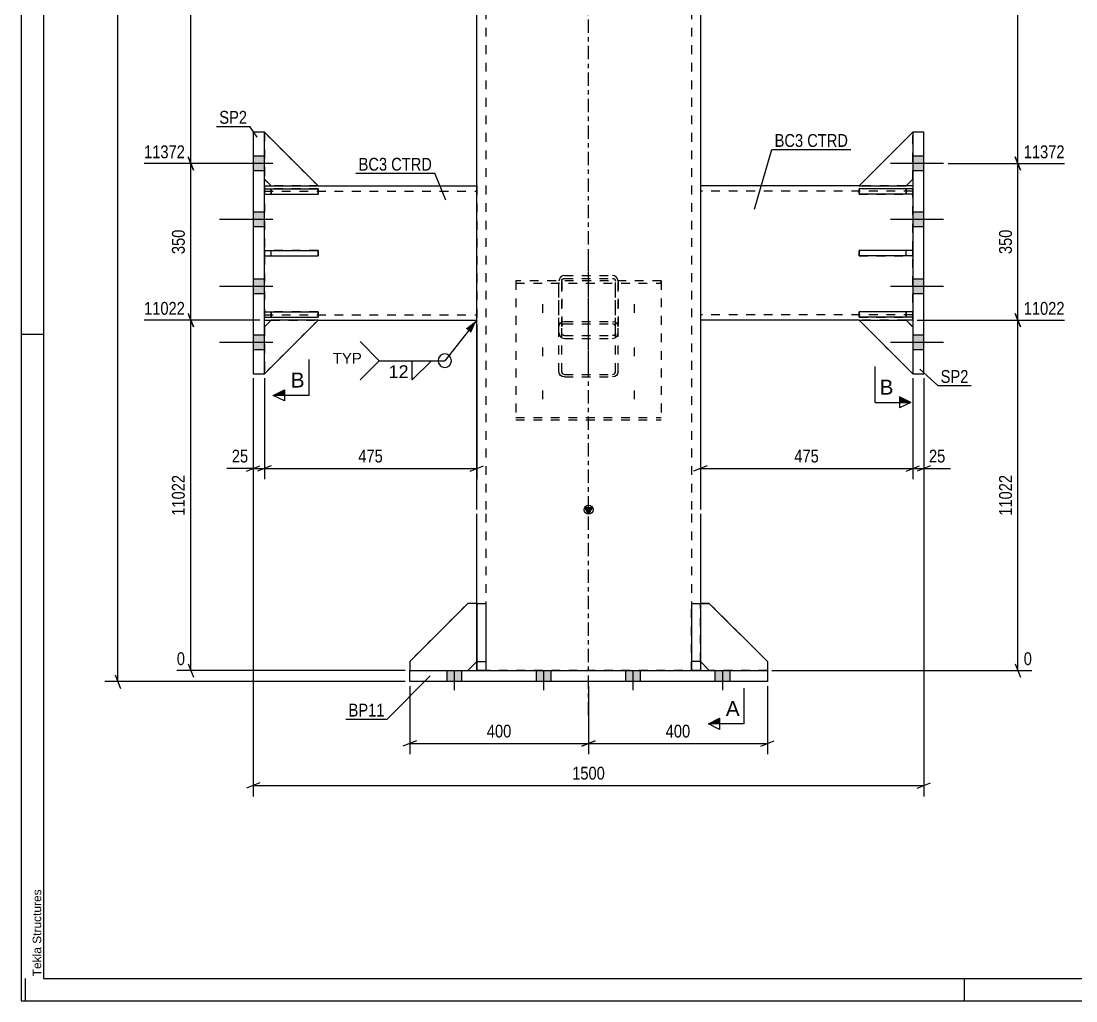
# Model space of a CAD drawing. Header units: millimetres. Extents: x 0 to 841, y 0 to 594.
# Drawn here: x 0 to 235.9, y 0 to 219 of the extents above; entities that cross this region are included whole.
import ezdxf

# ---------------------------------------------------------------- set-up
doc = ezdxf.new("R2010")
doc.units = ezdxf.units.MM
doc.linetypes.add('DXK_LINE_DOT2', pattern=[3.9198, 1.9599, -1.9599])
doc.linetypes.add('DXK_LINE_DOT3', pattern=[5.9187, 2.979, -0.9799, 0.9799, -0.9799])
doc.styles.add('Arial', font='ARIAL.TTF', dxfattribs={"height": 0.2})
doc.styles.add('Arial Narrow', font='ARIALN.TTF', dxfattribs={"height": 0.2})

# ---------------------------------------------------------------- blocks, each defined once
blk = doc.blocks.new('Unknown-681621213-15216')
at = {"color": 5, "linetype": 'Continuous'}
for p, q in [((0, 594), (0, 0)), ((5, 589), (5, 5)), ((5, 149), (0, 149)), ((1, 0), (1, 5)), ((5, 5), (836, 5)), ((211, 0), (211, 5)), ((0, 0), (841, 0))]:
    blk.add_line(p, q, dxfattribs=at)
at = {"color": 174, "linetype": 'Continuous', "style": 'Arial'}
blk.add_text('Tekla Structures', height=1.9102, rotation=90, dxfattribs=at).set_placement((4.5, 5.5))
blk = doc.blocks.new('Part-681621213-12265 - 12263')
at = {"color": 2, "linetype": 'Continuous'}
for p, q in [((187.4, 182.18), (151.9, 182.18)), ((199.4, 182.18), (197.9, 182.18)), ((187.4, 152.18), (151.9, 152.18)), ((199.4, 152.18), (197.9, 152.18))]:
    blk.add_line(p, q, dxfattribs=at)
at = {"color": 7, "linetype": 'DXK_LINE_DOT2'}
for p, q in [((151.9, 182.18), (151.9, 152.18)), ((197.9, 182.18), (187.4, 182.18)), ((199.4, 152.18), (199.4, 182.18)), ((199.4, 180.98), (151.9, 180.98)), ((199.4, 153.38), (151.9, 153.38)), ((197.9, 152.18), (187.4, 152.18))]:
    blk.add_line(p, q, dxfattribs=at)
blk = doc.blocks.new('Part-681621213-12316 - 12263')
at = {"color": 2, "linetype": 'Continuous'}
for p, q in [((99.9, 88.87), (86.9, 75.87)), ((101.9, 88.87), (99.9, 88.87)), ((86.9, 75.87), (86.9, 73.87)), ((99.9, 73.87), (101.9, 75.87))]:
    blk.add_line(p, q, dxfattribs=at)
at = {"color": 7, "linetype": 'DXK_LINE_DOT2'}
for p, q in [((101.9, 88.87), (101.9, 75.87)), ((86.9, 73.87), (99.9, 73.87))]:
    blk.add_line(p, q, dxfattribs=at)
blk = doc.blocks.new('Part-681621213-12266 - 12263')
at = {"color": 7, "linetype": 'DXK_LINE_DOT2'}
for p, q in [((149.9, 73.87), (149.9, 88.87)), ((149.9, 88.87), (151.9, 88.87)), ((151.9, 88.87), (151.9, 73.87)), ((151.9, 75.87), (149.9, 75.87)), ((151.9, 73.87), (149.9, 73.87))]:
    blk.add_line(p, q, dxfattribs=at)
blk = doc.blocks.new('Part-681621213-12267 - 12263')
at = {"color": 7, "linetype": 'DXK_LINE_DOT2'}
for p, q in [((151.9, 75.87), (151.9, 88.87)), ((151.9, 88.87), (153.9, 88.87)), ((153.9, 88.87), (166.9, 75.87)), ((153.9, 73.87), (151.9, 75.87)), ((166.9, 75.87), (166.9, 73.87)), ((166.9, 73.87), (153.9, 73.87))]:
    blk.add_line(p, q, dxfattribs=at)
blk = doc.blocks.new('Part-681621213-12269 - 12263')
at = {"color": 2, "linetype": 'Continuous'}
for p, q in [((54.4, 182.18), (55.9, 182.18)), ((66.4, 182.18), (101.9, 182.18)), ((54.4, 152.18), (55.9, 152.18)), ((66.4, 152.18), (101.9, 152.18))]:
    blk.add_line(p, q, dxfattribs=at)
at = {"color": 7, "linetype": 'DXK_LINE_DOT2'}
for p, q in [((54.4, 182.18), (54.4, 152.18)), ((55.9, 182.18), (66.4, 182.18)), ((101.9, 182.18), (101.9, 152.18)), ((54.4, 180.98), (101.9, 180.98)), ((54.4, 153.38), (101.9, 153.38)), ((55.9, 152.18), (66.4, 152.18))]:
    blk.add_line(p, q, dxfattribs=at)
blk = doc.blocks.new('Part-681621213-12270 - 12263')
at = {"color": 2, "linetype": 'Continuous'}
for p, q in [((201.9, 194.18), (199.4, 194.18)), ((199.4, 194.18), (199.4, 140.18)), ((201.9, 140.18), (201.9, 194.18)), ((199.4, 140.18), (201.9, 140.18))]:
    blk.add_line(p, q, dxfattribs=at)
blk = doc.blocks.new('Bolt-681621213-12341 - 12263')
at = {"linetype": 'Continuous'}
for points in [[(98.55, 73.87), (95.25, 73.87), (95.25, 71.37), (98.55, 71.37)], [(98.55, 73.87), (95.25, 73.87), (95.25, 71.37), (98.55, 71.37)], [(98.55, 73.87), (95.25, 73.87), (95.25, 71.37), (98.55, 71.37)], [(98.55, 73.87), (95.25, 73.87), (95.25, 71.37), (98.55, 71.37)], [(118.55, 73.87), (115.25, 73.87), (115.25, 71.37), (118.55, 71.37)], [(118.55, 73.87), (115.25, 73.87), (115.25, 71.37), (118.55, 71.37)], [(138.55, 73.87), (135.25, 73.87), (135.25, 71.37), (138.55, 71.37)], [(138.55, 73.87), (135.25, 73.87), (135.25, 71.37), (138.55, 71.37)], [(158.55, 73.87), (155.25, 73.87), (155.25, 71.37), (158.55, 71.37)], [(158.55, 73.87), (155.25, 73.87), (155.25, 71.37), (158.55, 71.37)], [(158.55, 73.87), (155.25, 73.87), (155.25, 71.37), (158.55, 71.37)], [(158.55, 73.87), (155.25, 73.87), (155.25, 71.37), (158.55, 71.37)]]:
    blk.add_hatch(color=1, dxfattribs=at).paths.add_polyline_path(points)
at = {"color": 1, "linetype": 'Continuous'}
for p, q in [((95.25, 71.37), (95.25, 73.87)), ((95.25, 71.37), (95.25, 73.87)), ((95.25, 71.37), (95.25, 73.87)), ((95.25, 71.37), (95.25, 73.87)), ((96.9, 69.47), (96.9, 73.87)), ((96.9, 69.47), (96.9, 73.87)), ((96.9, 69.47), (96.9, 73.87)), ((96.9, 69.47), (96.9, 73.87)), ((98.55, 71.37), (98.55, 73.87)), ((98.55, 71.37), (98.55, 73.87)), ((98.55, 71.37), (98.55, 73.87)), ((98.55, 71.37), (98.55, 73.87)), ((115.25, 71.37), (115.25, 73.87)), ((115.25, 71.37), (115.25, 73.87)), ((116.9, 69.47), (116.9, 73.87)), ((116.9, 69.47), (116.9, 73.87)), ((118.55, 71.37), (118.55, 73.87)), ((118.55, 71.37), (118.55, 73.87)), ((135.25, 71.37), (135.25, 73.87)), ((135.25, 71.37), (135.25, 73.87)), ((136.9, 69.47), (136.9, 73.87)), ((136.9, 69.47), (136.9, 73.87)), ((138.55, 71.37), (138.55, 73.87)), ((138.55, 71.37), (138.55, 73.87)), ((155.25, 71.37), (155.25, 73.87)), ((155.25, 71.37), (155.25, 73.87)), ((155.25, 71.37), (155.25, 73.87)), ((155.25, 71.37), (155.25, 73.87)), ((156.9, 69.47), (156.9, 73.87)), ((156.9, 69.47), (156.9, 73.87)), ((156.9, 69.47), (156.9, 73.87)), ((156.9, 69.47), (156.9, 73.87)), ((158.55, 71.37), (158.55, 73.87)), ((158.55, 71.37), (158.55, 73.87)), ((158.55, 71.37), (158.55, 73.87)), ((158.55, 71.37), (158.55, 73.87))]:
    blk.add_line(p, q, dxfattribs=at)
blk = doc.blocks.new('Part-681621213-12272 - 12263')
at = {"color": 2, "linetype": 'Continuous'}
for p, q in [((51.9, 194.18), (51.9, 140.18)), ((54.4, 194.18), (51.9, 194.18)), ((54.4, 140.18), (54.4, 194.18)), ((51.9, 140.18), (54.4, 140.18))]:
    blk.add_line(p, q, dxfattribs=at)
blk = doc.blocks.new('Bolt-681621213-12340 - 12263')
at = {"color": 1, "linetype": 'DXK_LINE_DOT2'}
for p, q in [((116.64, 153.78), (116.64, 156.61)), ((126.89, 153.78), (126.89, 156.61)), ((137.14, 153.78), (137.14, 156.61)), ((116.64, 144.14), (116.64, 146.98)), ((137.14, 144.14), (137.14, 146.98)), ((116.64, 134.51), (116.64, 137.35)), ((126.89, 134.51), (126.89, 137.35)), ((137.14, 134.51), (137.14, 137.35))]:
    blk.add_line(p, q, dxfattribs=at)
blk = doc.blocks.new('Part-681621213-12274 - 12263')
at = {"color": 2, "linetype": 'Continuous'}
for p, q in [((199.4, 167.78), (187.4, 167.78)), ((187.4, 166.58), (187.4, 167.78)), ((199.4, 167.78), (199.4, 166.58)), ((199.4, 166.58), (187.4, 166.58))]:
    blk.add_line(p, q, dxfattribs=at)
at = {"color": 7, "linetype": 'DXK_LINE_DOT2'}
blk.add_line((197.9, 166.58), (197.9, 167.78), dxfattribs=at)
blk = doc.blocks.new('Part-681621213-12275 - 12263')
at = {"color": 2, "linetype": 'Continuous'}
for p, q in [((199.4, 181.53), (187.4, 181.53)), ((187.4, 180.33), (187.4, 181.53)), ((199.4, 180.33), (187.4, 180.33)), ((199.4, 181.53), (199.4, 180.33))]:
    blk.add_line(p, q, dxfattribs=at)
at = {"color": 7, "linetype": 'DXK_LINE_DOT2'}
blk.add_line((197.9, 180.33), (197.9, 181.53), dxfattribs=at)
blk = doc.blocks.new('Bolt-681621213-12337 - 12263')
at = {"linetype": 'Continuous'}
for points in [[(51.9, 188.83), (51.9, 185.53), (54.4, 185.53), (54.4, 188.83)], [(51.9, 188.83), (51.9, 185.53), (54.4, 185.53), (54.4, 188.83)], [(51.9, 188.83), (51.9, 185.53), (54.4, 185.53), (54.4, 188.83)], [(51.9, 176.33), (51.9, 173.03), (54.4, 173.03), (54.4, 176.33)], [(51.9, 176.33), (51.9, 173.03), (54.4, 173.03), (54.4, 176.33)], [(51.9, 161.33), (51.9, 158.03), (54.4, 158.03), (54.4, 161.33)], [(51.9, 161.33), (51.9, 158.03), (54.4, 158.03), (54.4, 161.33)], [(51.9, 148.83), (51.9, 145.53), (54.4, 145.53), (54.4, 148.83)], [(51.9, 148.83), (51.9, 145.53), (54.4, 145.53), (54.4, 148.83)], [(51.9, 148.83), (51.9, 145.53), (54.4, 145.53), (54.4, 148.83)]]:
    blk.add_hatch(color=1, dxfattribs=at).paths.add_polyline_path(points)
at = {"color": 1, "linetype": 'Continuous'}
for p, q in [((54.4, 188.83), (51.9, 188.83)), ((54.4, 188.83), (51.9, 188.83)), ((54.4, 188.83), (51.9, 188.83)), ((56.3, 187.18), (44.4, 187.18)), ((56.3, 187.18), (44.4, 187.18)), ((56.3, 187.18), (44.4, 187.18)), ((54.4, 185.53), (51.9, 185.53)), ((54.4, 185.53), (51.9, 185.53)), ((54.4, 185.53), (51.9, 185.53)), ((56.3, 174.68), (44.4, 174.68)), ((56.3, 174.68), (44.4, 174.68)), ((54.4, 176.33), (51.9, 176.33)), ((54.4, 176.33), (51.9, 176.33)), ((54.4, 173.03), (51.9, 173.03)), ((54.4, 173.03), (51.9, 173.03)), ((54.4, 161.33), (51.9, 161.33)), ((54.4, 161.33), (51.9, 161.33)), ((56.3, 159.68), (44.4, 159.68)), ((56.3, 159.68), (44.4, 159.68)), ((54.4, 158.03), (51.9, 158.03)), ((54.4, 158.03), (51.9, 158.03)), ((54.4, 148.83), (51.9, 148.83)), ((54.4, 148.83), (51.9, 148.83)), ((54.4, 148.83), (51.9, 148.83)), ((56.3, 147.18), (44.4, 147.18)), ((56.3, 147.18), (44.4, 147.18)), ((56.3, 147.18), (44.4, 147.18)), ((54.4, 145.53), (51.9, 145.53)), ((54.4, 145.53), (51.9, 145.53)), ((54.4, 145.53), (51.9, 145.53))]:
    blk.add_line(p, q, dxfattribs=at)
blk = doc.blocks.new('Part-681621213-12276 - 12263')
at = {"color": 2, "linetype": 'Continuous'}
for p, q in [((199.4, 154.03), (187.4, 154.03)), ((187.4, 152.83), (187.4, 154.03)), ((199.4, 154.03), (199.4, 152.83)), ((199.4, 152.83), (187.4, 152.83))]:
    blk.add_line(p, q, dxfattribs=at)
at = {"color": 7, "linetype": 'DXK_LINE_DOT2'}
blk.add_line((197.9, 152.83), (197.9, 154.03), dxfattribs=at)
blk = doc.blocks.new('Part-681621213-12277 - 12263')
at = {"color": 7, "linetype": 'DXK_LINE_DOT2'}
for p, q in [((199.4, 167.78), (187.4, 167.78)), ((187.4, 167.78), (187.4, 166.58)), ((197.9, 166.58), (197.9, 167.78)), ((199.4, 166.58), (199.4, 167.78)), ((187.4, 166.58), (199.4, 166.58))]:
    blk.add_line(p, q, dxfattribs=at)
blk = doc.blocks.new('Part-681621213-12278 - 12263')
at = {"color": 7, "linetype": 'DXK_LINE_DOT2'}
for p, q in [((199.4, 181.53), (187.4, 181.53)), ((187.4, 181.53), (187.4, 180.33)), ((187.4, 180.33), (199.4, 180.33)), ((197.9, 181.53), (197.9, 180.33)), ((199.4, 180.33), (199.4, 181.53))]:
    blk.add_line(p, q, dxfattribs=at)
blk = doc.blocks.new('Part-681621213-12279 - 12263')
at = {"color": 7, "linetype": 'DXK_LINE_DOT2'}
for p, q in [((199.4, 154.03), (187.4, 154.03)), ((187.4, 154.03), (187.4, 152.83)), ((197.9, 154.03), (197.9, 152.83)), ((199.4, 152.83), (199.4, 154.03)), ((187.4, 152.83), (199.4, 152.83))]:
    blk.add_line(p, q, dxfattribs=at)
blk = doc.blocks.new('Part-681621213-12280 - 12263')
at = {"color": 7, "linetype": 'DXK_LINE_DOT2'}
for p, q in [((187.4, 152.18), (197.9, 152.18)), ((199.4, 140.18), (187.4, 152.18)), ((197.9, 152.18), (199.4, 150.68)), ((199.4, 150.68), (199.4, 140.18))]:
    blk.add_line(p, q, dxfattribs=at)
blk = doc.blocks.new('Part-681621213-12281 - 12263')
at = {"color": 2, "linetype": 'Continuous'}
for p, q in [((187.4, 152.18), (197.9, 152.18)), ((187.4, 152.18), (199.4, 140.18)), ((197.9, 152.18), (199.4, 150.68))]:
    blk.add_line(p, q, dxfattribs=at)
at = {"color": 7, "linetype": 'DXK_LINE_DOT2'}
blk.add_line((199.4, 150.68), (199.4, 140.18), dxfattribs=at)
blk = doc.blocks.new('Part-681621213-12282 - 12263')
at = {"color": 7, "linetype": 'DXK_LINE_DOT2'}
for p, q in [((199.4, 194.18), (187.4, 182.18)), ((199.4, 183.68), (199.4, 194.18)), ((187.4, 182.18), (197.9, 182.18)), ((197.9, 182.18), (199.4, 183.68))]:
    blk.add_line(p, q, dxfattribs=at)
blk = doc.blocks.new('Part-681621213-12283 - 12263')
at = {"color": 2, "linetype": 'Continuous'}
for p, q in [((199.4, 194.18), (187.4, 182.18)), ((187.4, 182.18), (197.9, 182.18)), ((197.9, 182.18), (199.4, 183.68))]:
    blk.add_line(p, q, dxfattribs=at)
at = {"color": 7, "linetype": 'DXK_LINE_DOT2'}
blk.add_line((199.4, 183.68), (199.4, 194.18), dxfattribs=at)
blk = doc.blocks.new('Part-681621213-12284 - 12263')
at = {"color": 7, "linetype": 'DXK_LINE_DOT2'}
for p, q in [((55.9, 152.18), (54.4, 150.68)), ((54.4, 140.18), (66.4, 152.18)), ((66.4, 152.18), (55.9, 152.18)), ((54.4, 150.68), (54.4, 140.18))]:
    blk.add_line(p, q, dxfattribs=at)
blk = doc.blocks.new('Part-681621213-12285 - 12263')
at = {"color": 2, "linetype": 'Continuous'}
for p, q in [((55.9, 152.18), (54.4, 150.68)), ((54.4, 140.18), (66.4, 152.18)), ((66.4, 152.18), (55.9, 152.18))]:
    blk.add_line(p, q, dxfattribs=at)
at = {"color": 7, "linetype": 'DXK_LINE_DOT2'}
blk.add_line((54.4, 150.68), (54.4, 140.18), dxfattribs=at)
blk = doc.blocks.new('Bolt-681621213-12335 - 12263')
at = {"linetype": 'Continuous'}
for points in [[(199.4, 188.83), (199.4, 185.53), (201.9, 185.53), (201.9, 188.83)], [(199.4, 188.83), (199.4, 185.53), (201.9, 185.53), (201.9, 188.83)], [(199.4, 188.83), (199.4, 185.53), (201.9, 185.53), (201.9, 188.83)], [(199.4, 176.33), (199.4, 173.03), (201.9, 173.03), (201.9, 176.33)], [(199.4, 176.33), (199.4, 173.03), (201.9, 173.03), (201.9, 176.33)], [(199.4, 161.33), (199.4, 158.03), (201.9, 158.03), (201.9, 161.33)], [(199.4, 161.33), (199.4, 158.03), (201.9, 158.03), (201.9, 161.33)], [(199.4, 148.83), (199.4, 145.53), (201.9, 145.53), (201.9, 148.83)], [(199.4, 148.83), (199.4, 145.53), (201.9, 145.53), (201.9, 148.83)], [(199.4, 148.83), (199.4, 145.53), (201.9, 145.53), (201.9, 148.83)]]:
    blk.add_hatch(color=1, dxfattribs=at).paths.add_polyline_path(points)
at = {"color": 1, "linetype": 'Continuous'}
for p, q in [((201.9, 188.83), (199.4, 188.83)), ((201.9, 188.83), (199.4, 188.83)), ((201.9, 188.83), (199.4, 188.83)), ((206.3, 187.18), (194.4, 187.18)), ((206.3, 187.18), (194.4, 187.18)), ((206.3, 187.18), (194.4, 187.18)), ((201.9, 185.53), (199.4, 185.53)), ((201.9, 185.53), (199.4, 185.53)), ((201.9, 185.53), (199.4, 185.53)), ((206.3, 174.68), (194.4, 174.68)), ((206.3, 174.68), (194.4, 174.68)), ((201.9, 176.33), (199.4, 176.33)), ((201.9, 176.33), (199.4, 176.33)), ((201.9, 173.03), (199.4, 173.03)), ((201.9, 173.03), (199.4, 173.03)), ((201.9, 161.33), (199.4, 161.33)), ((201.9, 161.33), (199.4, 161.33)), ((206.3, 159.68), (194.4, 159.68)), ((206.3, 159.68), (194.4, 159.68)), ((201.9, 158.03), (199.4, 158.03)), ((201.9, 158.03), (199.4, 158.03)), ((201.9, 148.83), (199.4, 148.83)), ((201.9, 148.83), (199.4, 148.83)), ((201.9, 148.83), (199.4, 148.83)), ((206.3, 147.18), (194.4, 147.18)), ((206.3, 147.18), (194.4, 147.18)), ((206.3, 147.18), (194.4, 147.18)), ((201.9, 145.53), (199.4, 145.53)), ((201.9, 145.53), (199.4, 145.53)), ((201.9, 145.53), (199.4, 145.53))]:
    blk.add_line(p, q, dxfattribs=at)
blk = doc.blocks.new('Part-681621213-12286 - 12263')
at = {"color": 7, "linetype": 'DXK_LINE_DOT2'}
for p, q in [((54.4, 183.68), (54.4, 194.18)), ((54.4, 194.18), (66.4, 182.18)), ((55.9, 182.18), (54.4, 183.68)), ((66.4, 182.18), (55.9, 182.18))]:
    blk.add_line(p, q, dxfattribs=at)
blk = doc.blocks.new('Part-681621213-12287 - 12263')
at = {"color": 2, "linetype": 'Continuous'}
for p, q in [((54.4, 194.18), (66.4, 182.18)), ((54.4, 183.68), (55.9, 182.18)), ((55.9, 182.18), (66.4, 182.18))]:
    blk.add_line(p, q, dxfattribs=at)
at = {"color": 7, "linetype": 'DXK_LINE_DOT2'}
blk.add_line((54.4, 194.18), (54.4, 183.68), dxfattribs=at)
blk = doc.blocks.new('Part-681621213-12288 - 12263')
at = {"color": 2, "linetype": 'Continuous'}
for p, q in [((54.4, 167.78), (66.4, 167.78)), ((54.4, 167.78), (54.4, 166.58)), ((66.4, 167.78), (66.4, 166.58)), ((54.4, 166.58), (66.4, 166.58))]:
    blk.add_line(p, q, dxfattribs=at)
at = {"color": 7, "linetype": 'DXK_LINE_DOT2'}
blk.add_line((55.9, 166.58), (55.9, 167.78), dxfattribs=at)
blk = doc.blocks.new('Part-681621213-12289 - 12263')
at = {"color": 2, "linetype": 'Continuous'}
for p, q in [((54.4, 181.53), (66.4, 181.53)), ((54.4, 181.53), (54.4, 180.33)), ((54.4, 180.33), (66.4, 180.33)), ((66.4, 181.53), (66.4, 180.33))]:
    blk.add_line(p, q, dxfattribs=at)
at = {"color": 7, "linetype": 'DXK_LINE_DOT2'}
blk.add_line((55.9, 180.33), (55.9, 181.53), dxfattribs=at)
blk = doc.blocks.new('Part-681621213-12290 - 12263')
at = {"color": 2, "linetype": 'Continuous'}
for p, q in [((54.4, 154.03), (66.4, 154.03)), ((54.4, 154.03), (54.4, 152.83)), ((66.4, 154.03), (66.4, 152.83)), ((54.4, 152.83), (66.4, 152.83))]:
    blk.add_line(p, q, dxfattribs=at)
at = {"color": 7, "linetype": 'DXK_LINE_DOT2'}
blk.add_line((55.9, 152.83), (55.9, 154.03), dxfattribs=at)
blk = doc.blocks.new('Part-681621213-12291 - 12263')
at = {"color": 7, "linetype": 'DXK_LINE_DOT2'}
for p, q in [((66.4, 167.78), (54.4, 167.78)), ((54.4, 167.78), (54.4, 166.58)), ((55.9, 166.58), (55.9, 167.78)), ((66.4, 166.58), (66.4, 167.78)), ((54.4, 166.58), (66.4, 166.58))]:
    blk.add_line(p, q, dxfattribs=at)
blk = doc.blocks.new('Part-681621213-12292 - 12263')
at = {"color": 7, "linetype": 'DXK_LINE_DOT2'}
for p, q in [((66.4, 181.53), (54.4, 181.53)), ((54.4, 181.53), (54.4, 180.33)), ((54.4, 180.33), (66.4, 180.33)), ((55.9, 181.53), (55.9, 180.33)), ((66.4, 180.33), (66.4, 181.53))]:
    blk.add_line(p, q, dxfattribs=at)
blk = doc.blocks.new('Part-681621213-12293 - 12263')
at = {"color": 7, "linetype": 'DXK_LINE_DOT2'}
for p, q in [((66.4, 154.03), (54.4, 154.03)), ((54.4, 154.03), (54.4, 152.83)), ((55.9, 154.03), (55.9, 152.83)), ((66.4, 152.83), (66.4, 154.03)), ((54.4, 152.83), (66.4, 152.83))]:
    blk.add_line(p, q, dxfattribs=at)
blk = doc.blocks.new('Part-681621213-12296 - 12263')
at = {"color": 7, "linetype": 'DXK_LINE_DOT3'}
blk.add_line((126.89, 142.26), (126.89, 167.64), dxfattribs=at)
at = {"color": 7, "linetype": 'DXK_LINE_DOT2'}
for p, q in [((120.38, 161.36), (120.29, 160.87)), ((120.29, 150.76), (120.29, 160.87)), ((120.29, 149.37), (120.29, 160.87)), ((120.89, 160.87), (120.94, 161.11)), ((120.89, 150.76), (120.89, 160.87)), ((120.89, 160.87), (120.89, 149.37)), ((120.94, 161.11), (121.07, 161.32)), ((121.49, 162.14), (121.03, 162.05)), ((121.07, 161.32), (121.26, 161.46)), ((121.26, 161.46), (121.49, 161.51)), ((121.49, 162.14), (132.29, 162.14)), ((121.49, 161.51), (132.29, 161.51)), ((132.75, 162.05), (132.29, 162.14)), ((132.29, 161.51), (132.52, 161.46)), ((132.52, 161.46), (132.72, 161.32)), ((132.72, 161.32), (132.85, 161.11)), ((132.85, 161.11), (132.89, 160.87)), ((132.89, 150.76), (132.89, 160.87)), ((132.89, 149.37), (132.89, 160.87)), ((133.49, 160.87), (133.4, 161.36)), ((133.49, 150.76), (133.49, 160.87)), ((133.49, 160.87), (133.49, 149.37)), ((120.29, 150.76), (120.38, 151.19)), ((120.38, 151.19), (120.64, 151.55)), ((120.64, 151.55), (121.03, 151.8)), ((120.94, 150.97), (120.89, 150.76)), ((121.07, 151.16), (120.94, 150.97)), ((121.03, 151.8), (121.49, 151.88)), ((121.26, 151.28), (121.07, 151.16)), ((121.49, 151.32), (121.26, 151.28)), ((121.49, 151.88), (132.29, 151.88)), ((121.49, 151.32), (132.29, 151.32)), ((132.29, 151.88), (132.75, 151.8)), ((132.52, 151.28), (132.29, 151.32)), ((132.72, 151.16), (132.52, 151.28)), ((132.85, 150.97), (132.72, 151.16)), ((132.75, 151.8), (133.14, 151.55)), ((132.89, 150.76), (132.85, 150.97)), ((133.14, 151.55), (133.4, 151.19)), ((133.4, 151.19), (133.49, 150.76)), ((120.29, 140.61), (120.29, 150.76)), ((120.29, 140.61), (120.29, 149.37)), ((120.29, 149.37), (120.38, 148.89)), ((120.89, 140.61), (120.89, 150.76)), ((120.89, 140.61), (120.89, 149.37)), ((120.94, 149.13), (120.89, 149.37)), ((121.07, 148.92), (120.94, 149.13)), ((121.26, 148.78), (121.07, 148.92)), ((121.49, 148.74), (121.26, 148.78)), ((121.49, 148.74), (132.29, 148.74)), ((132.52, 148.78), (132.29, 148.74)), ((132.72, 148.92), (132.52, 148.78)), ((132.85, 149.13), (132.72, 148.92)), ((132.89, 149.37), (132.85, 149.13)), ((132.89, 140.61), (132.89, 150.76)), ((132.89, 140.61), (132.89, 149.37)), ((133.4, 148.89), (133.49, 149.37)), ((133.49, 140.61), (133.49, 150.76)), ((133.49, 140.61), (133.49, 149.37)), ((121.03, 148.2), (121.49, 148.1)), ((121.49, 148.1), (132.29, 148.1)), ((132.29, 148.1), (132.75, 148.2)), ((120.38, 140.18), (120.29, 140.61)), ((120.64, 139.81), (120.38, 140.18)), ((121.03, 139.57), (120.64, 139.81)), ((120.89, 140.61), (120.94, 140.39)), ((120.94, 140.39), (121.07, 140.21)), ((121.49, 139.48), (121.03, 139.57)), ((121.07, 140.21), (121.26, 140.09)), ((121.26, 140.09), (121.49, 140.04)), ((121.49, 140.04), (132.29, 140.04)), ((121.49, 139.48), (132.29, 139.48)), ((132.29, 140.04), (132.52, 140.09)), ((132.75, 139.57), (132.29, 139.48)), ((132.52, 140.09), (132.72, 140.21)), ((132.72, 140.21), (132.85, 140.39)), ((133.14, 139.81), (132.75, 139.57)), ((132.85, 140.39), (132.89, 140.61)), ((133.4, 140.18), (133.14, 139.81)), ((133.49, 140.61), (133.4, 140.18))]:
    blk.add_line(p, q, dxfattribs=at)
for centre, start, end in [((121.54, 160.92), 114.3199, 159.2417), ((132.24, 160.92), 20.7583, 65.68), ((121.54, 149.33), 200.7583, 245.68), ((132.24, 149.33), 294.3199, 339.2417)]:
    blk.add_arc(centre, 1.24, start, end, dxfattribs=at)
blk = doc.blocks.new('Part-681621213-12298 - 12263')
at = {"color": 7, "linetype": 'DXK_LINE_DOT2'}
for p, q in [((143.14, 160.95), (110.64, 160.95)), ((110.64, 160.95), (110.64, 160.41)), ((110.64, 160.95), (110.64, 129.87)), ((110.64, 160.41), (143.14, 160.41)), ((143.14, 160.41), (143.14, 160.95)), ((143.14, 160.95), (143.14, 129.87)), ((110.64, 130.41), (143.14, 130.41)), ((110.64, 129.87), (143.14, 129.87))]:
    blk.add_line(p, q, dxfattribs=at)
blk = doc.blocks.new('Part-681621213-12311 - 12263')
at = {"color": 2, "linetype": 'Continuous'}
for p, q in [((149.9, 88.87), (149.9, 73.87)), ((149.9, 88.87), (151.9, 88.87)), ((151.9, 88.87), (151.9, 73.87)), ((151.9, 75.87), (149.9, 75.87)), ((149.9, 73.87), (151.9, 73.87))]:
    blk.add_line(p, q, dxfattribs=at)
blk = doc.blocks.new('Part-681621213-12312 - 12263')
at = {"color": 2, "linetype": 'Continuous'}
for p, q in [((153.9, 88.87), (151.9, 88.87)), ((166.9, 75.87), (153.9, 88.87)), ((153.9, 73.87), (151.9, 75.87)), ((166.9, 75.87), (166.9, 73.87))]:
    blk.add_line(p, q, dxfattribs=at)
at = {"color": 7, "linetype": 'DXK_LINE_DOT2'}
for p, q in [((151.9, 75.87), (151.9, 88.87)), ((166.9, 73.87), (153.9, 73.87))]:
    blk.add_line(p, q, dxfattribs=at)
blk = doc.blocks.new('Part-681621213-12313 - 12263')
at = {"color": 7, "linetype": 'DXK_LINE_DOT2'}
for p, q in [((101.9, 73.87), (101.9, 88.87)), ((101.9, 88.87), (103.9, 88.87)), ((103.9, 88.87), (103.9, 73.87)), ((101.9, 75.87), (103.9, 75.87)), ((103.9, 73.87), (101.9, 73.87))]:
    blk.add_line(p, q, dxfattribs=at)
blk = doc.blocks.new('Part-681621213-12314 - 12263')
at = {"color": 7, "linetype": 'DXK_LINE_DOT2'}
for p, q in [((99.9, 88.87), (86.9, 75.87)), ((101.9, 88.87), (99.9, 88.87)), ((101.9, 75.87), (101.9, 88.87)), ((86.9, 75.87), (86.9, 73.87)), ((99.9, 73.87), (101.9, 75.87)), ((86.9, 73.87), (99.9, 73.87))]:
    blk.add_line(p, q, dxfattribs=at)
blk = doc.blocks.new('Part-681621213-12315 - 12263')
at = {"color": 2, "linetype": 'Continuous'}
for p, q in [((101.9, 88.87), (101.9, 73.87)), ((101.9, 88.87), (103.9, 88.87)), ((103.9, 88.87), (103.9, 73.87)), ((101.9, 75.87), (103.9, 75.87)), ((101.9, 73.87), (103.9, 73.87))]:
    blk.add_line(p, q, dxfattribs=at)
blk = doc.blocks.new('Part-681621213-12317 - 12263')
at = {"color": 2, "linetype": 'Continuous'}
for p, q in [((86.9, 71.37), (86.9, 73.87)), ((86.9, 73.87), (166.9, 73.87)), ((166.9, 73.87), (166.9, 71.37)), ((166.9, 71.37), (86.9, 71.37))]:
    blk.add_line(p, q, dxfattribs=at)
blk = doc.blocks.new('Part-681621213-12318 - 12263')
at = {"linetype": 'Continuous'}
blk.add_hatch(color=2, dxfattribs=at).paths.add_polyline_path([(126.9, 108.89), (126.1, 110.29), (127.7, 110.29)])
at = {"color": 7, "linetype": 'DXK_LINE_DOT3'}
for p, q in [((126.9, 109.87), (126.9, 513.68)), ((126.9, 63.87), (126.9, 108.87))]:
    blk.add_line(p, q, dxfattribs=at)
at = {"color": 2, "linetype": 'Continuous'}
for p, q in [((101.9, 109.87), (101.9, 503.68)), ((151.9, 503.68), (151.9, 109.87)), ((101.9, 88.87), (101.9, 108.87)), ((126.9, 108.89), (126.1, 110.29)), ((126.1, 110.29), (127.7, 110.29)), ((127.7, 110.29), (126.9, 108.89)), ((151.9, 108.87), (151.9, 88.87))]:
    blk.add_line(p, q, dxfattribs=at)
at = {"color": 7, "linetype": 'DXK_LINE_DOT2'}
for p, q in [((103.9, 503.68), (103.9, 109.87)), ((149.9, 503.68), (149.9, 109.87)), ((103.9, 108.87), (103.9, 73.87)), ((149.9, 108.87), (149.9, 73.87)), ((101.9, 88.87), (101.9, 73.87)), ((151.9, 88.87), (151.9, 73.87)), ((151.9, 73.87), (101.9, 73.87))]:
    blk.add_line(p, q, dxfattribs=at)
at = {"color": 2, "linetype": 'Continuous'}
blk.add_circle((126.9, 109.79), 1, dxfattribs=at)
blk = doc.blocks.new('StraightDimension-681621213-26009 - 12263')
at = {"color": 7, "linetype": 'Continuous'}
for p, q in [((151.9, 151.18), (151.9, 116.61)), ((199.4, 139.18), (199.4, 116.61)), ((153.4, 119.61), (150.4, 118.41)), ((151.9, 119.01), (199.4, 119.01)), ((197.9, 118.41), (200.9, 119.61))]:
    blk.add_line(p, q, dxfattribs=at)
at = {"color": 0}
blk.add_wipeout([(178.99, 119.76), (178.99, 123.96), (172.31, 123.96), (172.31, 119.76)], dxfattribs=at)
at = {"color": 3, "style": 'Arial Narrow'}
blk.add_text('475', height=2.863, dxfattribs=at).set_placement((172.91, 120.36))
blk = doc.blocks.new('StraightDimension-681621213-19967 - 12263')
at = {"color": 7, "linetype": 'Continuous'}
for p, q in [((126.9, 70.37), (126.9, 55.13)), ((166.9, 70.37), (166.9, 55.13)), ((128.4, 58.13), (125.4, 56.93)), ((126.9, 57.53), (166.9, 57.53)), ((165.4, 56.93), (168.4, 58.13))]:
    blk.add_line(p, q, dxfattribs=at)
at = {"color": 0}
blk.add_wipeout([(150.24, 58.28), (150.24, 62.48), (143.55, 62.48), (143.55, 58.28)], dxfattribs=at)
at = {"color": 3, "style": 'Arial Narrow'}
blk.add_text('400', height=2.863, dxfattribs=at).set_placement((144.15, 58.88))
blk = doc.blocks.new('StraightDimension-681621213-19968 - 12263')
at = {"color": 7, "linetype": 'Continuous'}
for p, q in [((86.9, 70.37), (86.9, 55.13)), ((126.9, 70.37), (126.9, 55.13)), ((88.4, 58.13), (85.4, 56.93)), ((86.9, 57.53), (126.9, 57.53)), ((125.4, 56.93), (128.4, 58.13))]:
    blk.add_line(p, q, dxfattribs=at)
at = {"color": 0}
blk.add_wipeout([(110.24, 58.28), (110.24, 62.48), (103.55, 62.48), (103.55, 58.28)], dxfattribs=at)
at = {"color": 3, "style": 'Arial Narrow'}
blk.add_text('400', height=2.863, dxfattribs=at).set_placement((104.15, 58.88))
blk = doc.blocks.new('StraightDimension-681621213-19790 - 12263')
at = {"color": 7, "linetype": 'Continuous'}
for p, q in [((51.9, 139.18), (51.9, 45.72)), ((201.9, 138.48), (201.9, 45.72)), ((53.4, 48.72), (50.4, 47.52)), ((51.9, 48.12), (201.9, 48.12)), ((200.4, 47.52), (203.4, 48.72))]:
    blk.add_line(p, q, dxfattribs=at)
at = {"color": 0}
blk.add_wipeout([(131.16, 48.87), (131.16, 53.07), (122.64, 53.07), (122.64, 48.87)], dxfattribs=at)
at = {"color": 3, "style": 'Arial Narrow'}
blk.add_text('1500', height=2.863, dxfattribs=at).set_placement((123.24, 49.47))
blk = doc.blocks.new('StraightDimension-681621213-26008 - 12263')
at = {"color": 7, "linetype": 'Continuous'}
for p, q in [((199.4, 139.18), (199.4, 116.61)), ((201.9, 139.18), (201.9, 116.61)), ((197.9, 118.41), (200.9, 119.61)), ((199.4, 119.01), (201.9, 119.01)), ((203.4, 119.61), (200.4, 118.41))]:
    blk.add_line(p, q, dxfattribs=at)
at = {"color": 0}
blk.add_wipeout([(207.28, 119.76), (207.28, 123.96), (202.43, 123.96), (202.43, 119.76)], dxfattribs=at)
at = {"color": 7, "linetype": 'Continuous'}
blk.add_line((201.9, 119.01), (207.81, 119.01), dxfattribs=at)
blk.add_line((201.9, 119.01), (207.81, 119.01), dxfattribs=at)
at = {"color": 3, "style": 'Arial Narrow'}
blk.add_text('25', height=2.863, dxfattribs=at).set_placement((203.03, 120.36))
blk = doc.blocks.new('StraightDimension-681621213-26011 - 12263')
at = {"color": 7, "linetype": 'Continuous'}
for p, q in [((101.9, 151.18), (101.9, 116.61)), ((54.4, 139.18), (54.4, 116.61)), ((55.9, 119.61), (52.9, 118.41)), ((54.4, 119.01), (101.9, 119.01)), ((100.4, 118.41), (103.4, 119.61))]:
    blk.add_line(p, q, dxfattribs=at)
at = {"color": 0}
blk.add_wipeout([(81.49, 119.76), (81.49, 123.96), (74.81, 123.96), (74.81, 119.76)], dxfattribs=at)
at = {"color": 3, "style": 'Arial Narrow'}
blk.add_text('475', height=2.863, dxfattribs=at).set_placement((75.41, 120.36))
blk = doc.blocks.new('StraightDimension-681621213-26012 - 12263')
at = {"color": 7, "linetype": 'Continuous'}
for p, q in [((51.9, 139.18), (51.9, 116.61)), ((54.4, 139.18), (54.4, 116.61)), ((50.4, 118.41), (53.4, 119.61)), ((51.9, 119.01), (54.4, 119.01)), ((55.9, 119.61), (52.9, 118.41))]:
    blk.add_line(p, q, dxfattribs=at)
at = {"color": 0}
blk.add_wipeout([(51.38, 119.76), (51.38, 123.96), (46.52, 123.96), (46.52, 119.76)], dxfattribs=at)
at = {"color": 7, "linetype": 'Continuous'}
blk.add_line((51.9, 119.01), (45.99, 119.01), dxfattribs=at)
blk.add_line((51.9, 119.01), (45.99, 119.01), dxfattribs=at)
at = {"color": 3, "style": 'Arial Narrow'}
blk.add_text('25', height=2.863, dxfattribs=at).set_placement((47.12, 120.36))
blk = doc.blocks.new('StraightDimension-681621213-45465 - 12263')
at = {"color": 7, "linetype": 'Continuous'}
for p, q in [((37.95, 187.18), (37.95, 471.18)), ((45.9, 187.18), (27.5, 187.18)), ((37.35, 188.68), (38.55, 185.68))]:
    blk.add_line(p, q, dxfattribs=at)
blk = doc.blocks.new('StraightDimension-681621213-45466 - 12263')
at = {"color": 7, "linetype": 'Continuous'}
for p, q in [((45.9, 187.18), (27.5, 187.18)), ((38.55, 185.68), (37.35, 188.68)), ((37.95, 152.18), (37.95, 187.18)), ((37.35, 153.68), (38.55, 150.68)), ((53.4, 152.18), (27.5, 152.18))]:
    blk.add_line(p, q, dxfattribs=at)
at = {"color": 0, "linetype": 'Continuous'}
blk.add_wipeout([(37.25, 187.78), (37.25, 191.98), (26.9, 191.98), (26.9, 187.78)], dxfattribs=at)
at = {"color": 0}
blk.add_wipeout([(37.2, 173.03), (33, 173.03), (33, 166.34), (37.2, 166.34)], dxfattribs=at)
at = {"color": 3, "linetype": 'Continuous', "style": 'Arial Narrow'}
blk.add_text('11372', height=2.863, dxfattribs=at).set_placement((27.5, 188.38))
at = {"color": 3, "style": 'Arial Narrow'}
blk.add_text('350', height=2.863, rotation=90.0002, dxfattribs=at).set_placement((36.6, 166.94))
blk = doc.blocks.new('StraightDimension-681621213-45467 - 12263')
at = {"color": 7, "linetype": 'Continuous'}
for p, q in [((38.55, 150.68), (37.35, 153.68)), ((53.4, 152.18), (27.5, 152.18)), ((37.95, 73.87), (37.95, 152.18)), ((85.9, 73.87), (34.82, 73.87)), ((37.35, 75.37), (38.55, 72.37))]:
    blk.add_line(p, q, dxfattribs=at)
at = {"color": 0, "linetype": 'Continuous'}
for points in [[(37.25, 152.78), (37.25, 156.98), (26.9, 156.98), (26.9, 152.78)], [(37.25, 74.47), (37.25, 78.67), (34.22, 78.67), (34.22, 74.47)]]:
    blk.add_wipeout(points, dxfattribs=at)
at = {"color": 0}
blk.add_wipeout([(37.2, 118.19), (33, 118.19), (33, 107.85), (37.2, 107.85)], dxfattribs=at)
at = {"color": 3, "linetype": 'Continuous', "style": 'Arial Narrow'}
for s, height, p in [('11022', 2.863, (27.5, 153.38)), ('0', 2.86, (34.82, 75.07))]:
    blk.add_text(s, height=height, dxfattribs=at).set_placement(p)
at = {"color": 3, "style": 'Arial Narrow'}
blk.add_text('11022', height=2.863, rotation=90.0002, dxfattribs=at).set_placement((36.6, 108.45))
blk = doc.blocks.new('StraightDimension-681621213-45581 - 12263')
at = {"color": 7, "linetype": 'Continuous'}
for p, q in [((222.92, 187.18), (222.92, 471.18)), ((207.3, 187.18), (233.36, 187.18)), ((222.32, 188.68), (223.52, 185.68))]:
    blk.add_line(p, q, dxfattribs=at)
blk = doc.blocks.new('StraightDimension-681621213-45582 - 12263')
at = {"color": 7, "linetype": 'Continuous'}
for p, q in [((207.3, 187.18), (233.36, 187.18)), ((223.52, 185.68), (222.32, 188.68)), ((222.92, 152.18), (222.92, 187.18)), ((222.32, 153.68), (223.52, 150.68)), ((200.4, 152.18), (233.36, 152.18))]:
    blk.add_line(p, q, dxfattribs=at)
at = {"color": 0, "linetype": 'Continuous'}
blk.add_wipeout([(233.96, 187.78), (233.96, 191.98), (223.62, 191.98), (223.62, 187.78)], dxfattribs=at)
at = {"color": 0}
blk.add_wipeout([(222.17, 173.03), (217.97, 173.03), (217.97, 166.34), (222.17, 166.34)], dxfattribs=at)
at = {"color": 3, "linetype": 'Continuous', "style": 'Arial Narrow'}
blk.add_text('11372', height=2.863, dxfattribs=at).set_placement((224.22, 188.38))
at = {"color": 3, "style": 'Arial Narrow'}
blk.add_text('350', height=2.863, rotation=90.0002, dxfattribs=at).set_placement((221.57, 166.94))
blk = doc.blocks.new('StraightDimension-681621213-45583 - 12263')
at = {"color": 7, "linetype": 'Continuous'}
for p, q in [((223.52, 150.68), (222.32, 153.68)), ((200.4, 152.18), (233.36, 152.18)), ((222.92, 73.87), (222.92, 152.18)), ((167.9, 73.87), (226.04, 73.87)), ((222.32, 75.37), (223.52, 72.37))]:
    blk.add_line(p, q, dxfattribs=at)
at = {"color": 0, "linetype": 'Continuous'}
for points in [[(233.96, 152.78), (233.96, 156.98), (223.62, 156.98), (223.62, 152.78)], [(226.64, 74.47), (226.64, 78.67), (223.62, 78.67), (223.62, 74.47)]]:
    blk.add_wipeout(points, dxfattribs=at)
at = {"color": 0}
blk.add_wipeout([(222.17, 118.19), (217.97, 118.19), (217.97, 107.85), (222.17, 107.85)], dxfattribs=at)
at = {"color": 3, "linetype": 'Continuous', "style": 'Arial Narrow'}
for s, height, p in [('11022', 2.863, (224.22, 153.38)), ('0', 2.86, (224.22, 75.07))]:
    blk.add_text(s, height=height, dxfattribs=at).set_placement(p)
at = {"color": 3, "style": 'Arial Narrow'}
blk.add_text('11022', height=2.863, rotation=90.0002, dxfattribs=at).set_placement((221.57, 108.45))
blk = doc.blocks.new('StraightDimension-681621213-45794 - 12263')
at = {"color": 7, "linetype": 'Continuous'}
for p, q in [((21.6, 71.37), (21.6, 544.82)), ((85.9, 71.37), (18.75, 71.37)), ((21, 72.87), (22.2, 69.87))]:
    blk.add_line(p, q, dxfattribs=at)
blk = doc.blocks.new('Mark-681621213-13646 - 12263')
at = {"color": 0}
blk.add_wipeout([(81.27, 63.57), (81.27, 66.57), (73.23, 66.57), (73.23, 63.57)], dxfattribs=at)
blk.add_wipeout([(81.27, 63.57), (81.27, 66.57), (73.23, 66.57), (73.23, 63.57)], dxfattribs=at)
at = {"color": 30, "linetype": 'Continuous'}
for p in [(91.48, 72.66), (72.63, 62.97)]:
    blk.add_line(p, (81.87, 62.97), dxfattribs=at)
at = {"color": 3, "style": 'Arial Narrow'}
blk.add_text('BP11', height=2.863, dxfattribs=at).set_placement((73.23, 63.57))
blk = doc.blocks.new('Mark-681621213-13655 - 12263')
at = {"color": 0}
blk.add_wipeout([(174.9, 190.91), (174.9, 193.91), (168.51, 193.91), (168.51, 190.91)], dxfattribs=at)
blk.add_wipeout([(174.9, 190.91), (174.9, 193.91), (168.51, 193.91), (168.51, 190.91)], dxfattribs=at)
at = {"color": 30, "linetype": 'Continuous'}
blk.add_line((164.02, 177.01), (167.91, 190.31), dxfattribs=at)
at = {"color": 0}
blk.add_wipeout([(184.93, 190.91), (184.93, 193.91), (175.8, 193.91), (175.8, 190.91)], dxfattribs=at)
blk.add_wipeout([(184.93, 190.91), (184.93, 193.91), (175.8, 193.91), (175.8, 190.91)], dxfattribs=at)
at = {"color": 30, "linetype": 'Continuous'}
blk.add_line((167.91, 190.31), (185.53, 190.31), dxfattribs=at)
at = {"color": 3, "style": 'Arial Narrow'}
for s, p in [('BC3', (168.51, 190.91)), ('CTRD', (175.8, 190.91))]:
    blk.add_text(s, height=2.863, dxfattribs=at).set_placement(p)
blk = doc.blocks.new('Mark-681621213-13658 - 12263')
at = {"color": 0}
blk.add_wipeout([(81.86, 185.6), (81.86, 188.6), (75.47, 188.6), (75.47, 185.6)], dxfattribs=at)
blk.add_wipeout([(81.86, 185.6), (81.86, 188.6), (75.47, 188.6), (75.47, 185.6)], dxfattribs=at)
blk.add_wipeout([(91.89, 185.6), (91.89, 188.6), (82.76, 188.6), (82.76, 185.6)], dxfattribs=at)
blk.add_wipeout([(91.89, 185.6), (91.89, 188.6), (82.76, 188.6), (82.76, 185.6)], dxfattribs=at)
at = {"color": 30, "linetype": 'Continuous'}
for p in [(74.87, 185), (94.98, 179.03)]:
    blk.add_line(p, (92.49, 185), dxfattribs=at)
at = {"color": 3, "style": 'Arial Narrow'}
for s, p in [('BC3', (75.47, 185.6)), ('CTRD', (82.76, 185.6))]:
    blk.add_text(s, height=2.863, dxfattribs=at).set_placement(p)
blk = doc.blocks.new('Mark-681621213-19755 - 12263')
at = {"color": 0}
blk.add_wipeout([(211.85, 138.15), (211.85, 141.15), (205.64, 141.15), (205.64, 138.15)], dxfattribs=at)
blk.add_wipeout([(211.85, 138.15), (211.85, 141.15), (205.64, 141.15), (205.64, 138.15)], dxfattribs=at)
at = {"color": 30, "linetype": 'Continuous'}
for p, q in [((200.97, 141.24), (205.04, 137.55)), ((205.04, 137.55), (212.45, 137.55))]:
    blk.add_line(p, q, dxfattribs=at)
at = {"color": 3, "style": 'Arial Narrow'}
blk.add_text('SP2', height=2.863, dxfattribs=at).set_placement((205.64, 138.15))
blk = doc.blocks.new('Mark-681621213-19758 - 12263')
at = {"color": 0}
blk.add_wipeout([(50.53, 196.09), (50.53, 199.09), (44.32, 199.09), (44.32, 196.09)], dxfattribs=at)
blk.add_wipeout([(50.53, 196.09), (50.53, 199.09), (44.32, 199.09), (44.32, 196.09)], dxfattribs=at)
at = {"color": 30, "linetype": 'Continuous'}
for p in [(43.72, 195.49), (52.79, 193.08)]:
    blk.add_line(p, (51.13, 195.49), dxfattribs=at)
at = {"color": 3, "style": 'Arial Narrow'}
blk.add_text('SP2', height=2.863, dxfattribs=at).set_placement((44.32, 196.09))
blk = doc.blocks.new('SectionMark-681621213-29097 - 12263')
at = {"linetype": 'Continuous'}
blk.add_hatch(color=6, dxfattribs=at).paths.add_polyline_path([(58.9, 136.62), (58.9, 135.37), (56.4, 135.37)])
at = {"color": 6, "linetype": 'Continuous'}
for p, q in [((56.4, 135.37), (58.9, 136.62)), ((64.4, 135.37), (56.4, 135.37)), ((58.9, 134.12), (56.4, 135.37)), ((58.9, 136.62), (58.9, 134.12))]:
    blk.add_line(p, q, dxfattribs=at)
at = {"color": 0, "linetype": 'Continuous'}
blk.add_wipeout([(63.4, 137.12), (63.4, 140.62), (60.29, 140.62), (60.29, 137.12)], dxfattribs=at)
at = {"color": 6, "linetype": 'Continuous'}
blk.add_line((64.4, 135.37), (64.4, 143.37), dxfattribs=at)
at = {"color": 3, "linetype": 'Continuous', "style": 'Arial'}
blk.add_text('B', height=3.34, dxfattribs=at).set_placement((60.29, 137.12))
blk = doc.blocks.new('SectionMark-681621213-30115 - 12263')
at = {"linetype": 'Continuous'}
blk.add_hatch(color=6, dxfattribs=at).paths.add_polyline_path([(196.47, 133.79), (196.47, 135.04), (198.97, 133.79)])
at = {"color": 6, "linetype": 'Continuous'}
for p, q in [((198.97, 133.79), (196.47, 135.04)), ((196.47, 135.04), (196.47, 132.54)), ((190.97, 133.79), (198.97, 133.79)), ((198.97, 133.79), (196.47, 132.54))]:
    blk.add_line(p, q, dxfattribs=at)
at = {"color": 0, "linetype": 'Continuous'}
blk.add_wipeout([(195.08, 135.54), (195.08, 139.04), (191.97, 139.04), (191.97, 135.54)], dxfattribs=at)
at = {"color": 6, "linetype": 'Continuous'}
blk.add_line((190.97, 133.79), (190.97, 141.79), dxfattribs=at)
at = {"color": 3, "linetype": 'Continuous', "style": 'Arial'}
blk.add_text('B', height=3.34, dxfattribs=at).set_placement((191.97, 135.54))
blk = doc.blocks.new('SectionMark-681621213-31969 - 12263')
at = {"linetype": 'Continuous'}
blk.add_hatch(color=6, dxfattribs=at).paths.add_polyline_path([(156.2, 63.17), (156.2, 61.92), (153.7, 61.92)])
at = {"color": 6, "linetype": 'Continuous'}
for p, q in [((153.7, 61.92), (156.2, 63.17)), ((161.7, 61.92), (153.7, 61.92)), ((156.2, 60.67), (153.7, 61.92)), ((156.2, 63.17), (156.2, 60.67))]:
    blk.add_line(p, q, dxfattribs=at)
at = {"color": 0, "linetype": 'Continuous'}
blk.add_wipeout([(160.7, 63.67), (160.7, 67.17), (157.59, 67.17), (157.59, 63.67)], dxfattribs=at)
at = {"color": 6, "linetype": 'Continuous'}
blk.add_line((161.7, 61.92), (161.7, 69.92), dxfattribs=at)
at = {"color": 3, "linetype": 'Continuous', "style": 'Arial'}
blk.add_text('A', height=3.34, rotation=-0.0115, dxfattribs=at).set_placement((157.59, 63.67))
blk = doc.blocks.new('WeldMark-681621213-33284 - 12263')
at = {"linetype": 'Continuous'}
blk.add_hatch(color=30, dxfattribs=at).paths.add_polyline_path([(99.45, 150.3), (101.9, 152.18), (100.63, 149.37)])
at = {"color": 30, "linetype": 'Continuous'}
blk.add_line((101.9, 152.18), (94.74, 143.12), dxfattribs=at)
at = {"color": 3, "linetype": 'Continuous'}
for q in [(75.8, 147.41), (75.8, 138.84)]:
    blk.add_line((80.09, 143.12), q, dxfattribs=at)
for start, end in [(90, 270), (270, 90)]:
    blk.add_arc((94.74, 143.12), 1.5, start, end, dxfattribs=at)
at = {"color": 0}
blk.add_wipeout([(86.84, 139.02), (86.84, 142.42), (81.99, 142.42), (81.99, 139.02)], dxfattribs=at)
at = {"color": 30, "linetype": 'Continuous'}
blk.add_line((80.09, 143.12), (94.74, 143.12), dxfattribs=at)
at = {"color": 3, "linetype": 'Continuous'}
for p, q in [((87.49, 143.12), (91.78, 143.12)), ((91.78, 143.12), (87.49, 138.84)), ((87.49, 138.84), (87.49, 143.12))]:
    blk.add_line(p, q, dxfattribs=at)
at = {"color": 3, "style": 'Arial'}
blk.add_text('12', height=2.865, dxfattribs=at).set_placement((82.19, 139.22))
at = {"color": 0, "linetype": 'Continuous'}
blk.add_wipeout([(76.19, 142.47), (76.19, 144.97), (69.71, 144.97), (69.71, 142.47)], dxfattribs=at)
blk.add_wipeout([(76.19, 142.47), (76.19, 144.97), (69.71, 144.97), (69.71, 142.47)], dxfattribs=at)
at = {"color": 3, "linetype": 'Continuous', "style": 'Arial'}
blk.add_text('TYP', height=2.388, dxfattribs=at).set_placement((69.71, 142.47))

msp = doc.modelspace()

# ---------------------------------------------------------------- block references
for name in ['Unknown-681621213-15216', 'Part-681621213-12318 - 12263', 'Part-681621213-12272 - 12263', 'Part-681621213-12286 - 12263', 'Part-681621213-12287 - 12263', 'Part-681621213-12282 - 12263', 'Part-681621213-12283 - 12263', 'Part-681621213-12270 - 12263', 'Bolt-681621213-12337 - 12263', 'Bolt-681621213-12335 - 12263', 'Part-681621213-12269 - 12263', 'Part-681621213-12265 - 12263', 'Part-681621213-12289 - 12263', 'Part-681621213-12292 - 12263', 'Part-681621213-12275 - 12263', 'Part-681621213-12278 - 12263', 'Part-681621213-12288 - 12263', 'Part-681621213-12291 - 12263', 'Part-681621213-12296 - 12263', 'Part-681621213-12274 - 12263', 'Part-681621213-12277 - 12263', 'Part-681621213-12298 - 12263', 'Bolt-681621213-12340 - 12263', 'Part-681621213-12290 - 12263', 'Part-681621213-12293 - 12263', 'Part-681621213-12276 - 12263', 'Part-681621213-12279 - 12263', 'Part-681621213-12284 - 12263', 'Part-681621213-12285 - 12263', 'Part-681621213-12280 - 12263', 'Part-681621213-12281 - 12263', 'Part-681621213-12316 - 12263', 'Part-681621213-12314 - 12263', 'Part-681621213-12313 - 12263', 'Part-681621213-12315 - 12263', 'Part-681621213-12266 - 12263', 'Part-681621213-12311 - 12263', 'Part-681621213-12267 - 12263', 'Part-681621213-12312 - 12263', 'Part-681621213-12317 - 12263', 'Bolt-681621213-12341 - 12263']:
    msp.add_blockref(name, (0, 0))

# ---------------------------------------------------------------- next in the draw order: block references
for name in ['StraightDimension-681621213-45465 - 12263', 'StraightDimension-681621213-45581 - 12263', 'Mark-681621213-13655 - 12263', 'StraightDimension-681621213-26009 - 12263', 'StraightDimension-681621213-19967 - 12263']:
    msp.add_blockref(name, (0, 0))

# ---------------------------------------------------------------- next in the draw order: block references
for name in ['StraightDimension-681621213-45582 - 12263', 'StraightDimension-681621213-19968 - 12263']:
    msp.add_blockref(name, (0, 0))

# ---------------------------------------------------------------- next in the draw order: block references
msp.add_blockref('StraightDimension-681621213-19790 - 12263', (0, 0))

# ---------------------------------------------------------------- next in the draw order: block references
for name in ['SectionMark-681621213-31969 - 12263', 'StraightDimension-681621213-26011 - 12263', 'StraightDimension-681621213-26008 - 12263']:
    msp.add_blockref(name, (0, 0))

# ---------------------------------------------------------------- next in the draw order: block references
for name in ['StraightDimension-681621213-45466 - 12263', 'StraightDimension-681621213-45583 - 12263', 'StraightDimension-681621213-26012 - 12263']:
    msp.add_blockref(name, (0, 0))

# ---------------------------------------------------------------- next in the draw order: block references
for name in ['SectionMark-681621213-30115 - 12263', 'StraightDimension-681621213-45467 - 12263', 'Mark-681621213-19755 - 12263']:
    msp.add_blockref(name, (0, 0))

# ---------------------------------------------------------------- next in the draw order: block references
msp.add_blockref('StraightDimension-681621213-45794 - 12263', (0, 0))

# ---------------------------------------------------------------- next in the draw order: block references
for name in ['SectionMark-681621213-29097 - 12263', 'Mark-681621213-19758 - 12263', 'Mark-681621213-13658 - 12263', 'WeldMark-681621213-33284 - 12263', 'Mark-681621213-13646 - 12263']:
    msp.add_blockref(name, (0, 0))

doc.saveas('drawing.dxf')
